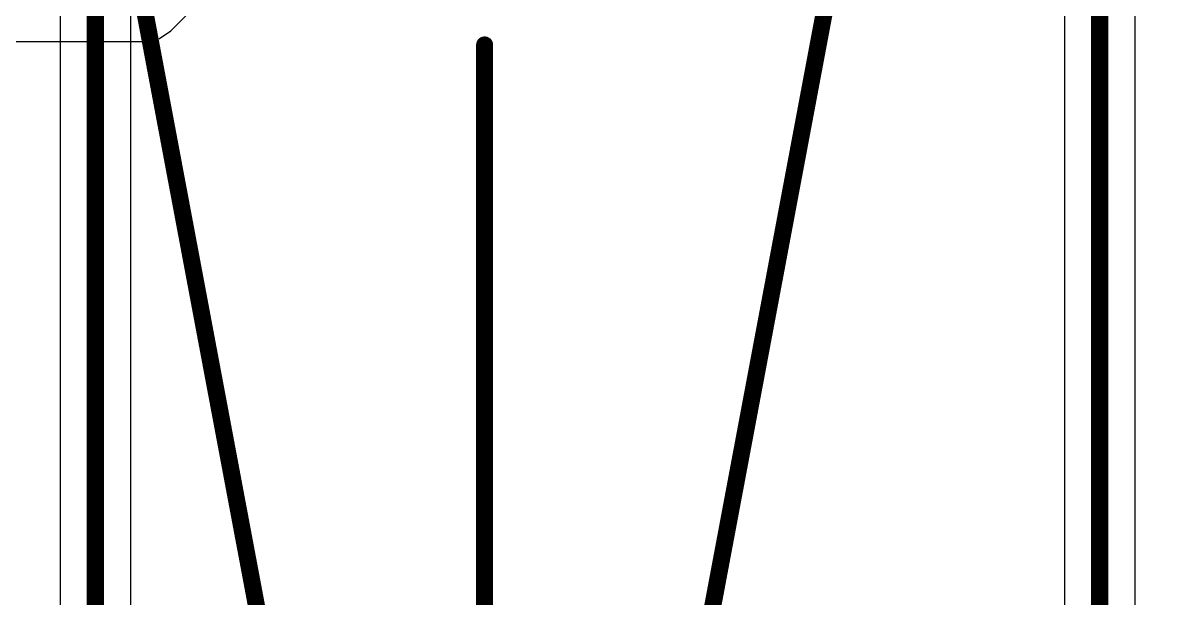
# Model space of a CAD drawing. Header units: inches. Extents: x -0.14 to 3.29, y -0.08 to 7.88.
# Drawn here: x 1.362 to 1.888, y 5.682 to 5.947 of the extents above; entities that cross this region are included whole.
import ezdxf

# ---------------------------------------------------------------- set-up
doc = ezdxf.new("R2010")
doc.units = ezdxf.units.IN
doc.header["$MEASUREMENT"] = 0
for name, color, linetype in [('Bottom Layer', 5, 'Continuous'), ('PCBD Notes', 76, 'Continuous'), ('Top Layer', 1, 'Continuous')]:
    doc.layers.add(name, color=color, linetype=linetype)

msp = doc.modelspace()

# ---------------------------------------------------------------- linework, layer by layer
at = {"layer": 'Bottom Layer'}
for p, q in [((1.87502, 5.20516), (1.87502, 6.18384)), ((1.84239, 6.17415), (1.84239, 5.22144)), ((1.37888, 5.97679), (1.37888, 5.38438)), ((1.41151, 5.38438), (1.41151, 5.97679))]:
    msp.add_line(p, q, dxfattribs=at)
for points in [[(1.8587, 5.20516, 0.008, 0.008, 0), (1.8587, 6.18384, 0.008, 0.008, 0)], [(1.3952, 5.36441, 0.008, 0.008, 0), (1.3952, 5.99677, 0.008, 0.008, 0)]]:
    msp.add_lwpolyline(points, format="xyseb", dxfattribs=at)
at = {"layer": 'PCBD Notes'}
for points in [[(1.08268, 2.5, 0.00787, 0.00787, 0), (2.06693, 7.73622, 0.00787, 0.00787, 0)], [(1.08268, 7.73622, 0.00787, 0.00787, 0), (2.06693, 2.5, 0.00787, 0.00787, 0)], [(1.5748, 2.1, 0.00787, 0.00787, 0), (1.5748, 5.93701, 0.00787, 0.00787, 0)]]:
    msp.add_lwpolyline(points, format="xyseb", dxfattribs=at)
msp.add_lwpolyline([(1.57284, 5.93701, 0.00394, 0.00394, 1), (1.57677, 5.93701, 0.00394, 0.00394, 1)], format="xyseb", close=True, dxfattribs=at)
at = {"layer": 'Top Layer'}
for p, q in [((1.43, 5.94346), (1.45282, 5.96628)), ((1.42471, 5.93992), (1.43, 5.94346)), ((1.18734, 5.93868), (1.41846, 5.93868)), ((1.41846, 5.93868), (1.42471, 5.93992))]:
    msp.add_line(p, q, dxfattribs=at)

doc.saveas('drawing.dxf')
